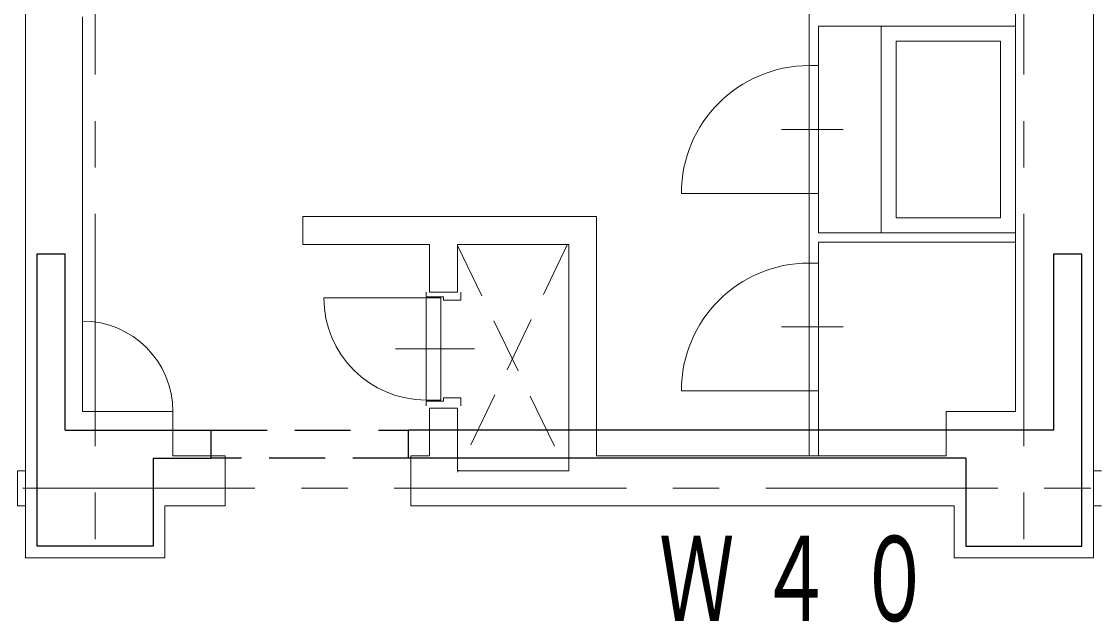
# Model space of a CAD drawing. Units: millimetres at full size, sheet at 1:200; details may follow other scales. Extents: x -55340 to 55340, y -38040 to 38040.
# Drawn here: x -29996 to -25361, y -11024 to -8436 of the extents above; entities that cross this region are included whole.
import ezdxf

# ---------------------------------------------------------------- set-up
doc = ezdxf.new("R2010")
doc.units = ezdxf.units.MM
doc.header["$LTSCALE"] = 200
doc.linetypes.add('CHAIN1', pattern=[8, 5, -1, 1, -1])
doc.linetypes.add('DASHED1', pattern=[1.8, 1.2, -0.6])
for name, color, linetype, lineweight in [('0-0_補助線', 4, 'Continuous', 9), ('0-1_通り芯', 3, 'Continuous', 18), ('0-2_躯体', 4, 'Continuous', 9), ('2-2_躯体', 2, 'Continuous', 25)]:
    doc.layers.add(name, color=color, linetype=linetype, lineweight=lineweight)
doc.layers.add('2-3_外壁', color=2, linetype='Continuous')
doc.styles.add('ＭＳ ゴシック', font='')
doc.styles.get('ＭＳ ゴシック').set_extended_font_data('MS Gothic')

msp = doc.modelspace()

# ---------------------------------------------------------------- linework, layer by layer
at = {"layer": '0-0_補助線', "color": 3, "lineweight": 18}
for p, q in [((-26603.5, -10305.6), (-26603.5, -5875.6)), ((-29978.5, -10745.6), (-29978.5, -8305.6)), ((-25713.5, -10115.6), (-25713.5, -8305.6)), ((-25378.5, -10745.6), (-25378.5, -8305.6)), ((-29733.5, -10115.6), (-29733.5, -8415.6)), ((-25713.5, -8455.6), (-26563.5, -8455.6)), ((-26563.5, -9345.6), (-26563.5, -8455.6)), ((-26563.5, -8625.6), (-26603.5, -8625.6)), ((-26456, -8900.6), (-26722.4, -8900.6)), ((-26563.5, -9175.6), (-27153.5, -9175.6)), ((-28783.5, -9275.6), (-27518.5, -9275.6)), ((-28783.5, -9395.6), (-28783.5, -9275.6)), ((-27518.5, -10305.6), (-27518.5, -9275.6)), ((-25713.5, -9345.6), (-26563.5, -9345.6)), ((-28783.5, -9395.6), (-28238.5, -9395.6)), ((-28238.5, -9600.6), (-28238.5, -9395.6)), ((-27638.5, -10370.6), (-27638.5, -9395.6)), ((-25713.5, -9385.6), (-26563.5, -9385.6)), ((-26563.5, -10305.6), (-26563.5, -9385.6)), ((-26563.5, -9475.6), (-26603.5, -9475.6)), ((-28253.5, -9600.6), (-28253.5, -9620.6)), ((-28253.5, -9620.6), (-28178.5, -9620.6)), ((-28253.5, -9625.6), (-28189.2, -9625.6)), ((-28189.2, -9625.6), (-28189.2, -10065.6)), ((-28178.5, -9620.6), (-28178.5, -9635.6)), ((-28178.5, -9635.6), (-28103.5, -9635.6)), ((-28103.5, -9635.6), (-28103.5, -9600.6)), ((-26456, -9750.6), (-26722.4, -9750.6)), ((-28384.6, -9845.6), (-28045.1, -9845.6)), ((-26563.5, -10025.6), (-27153.5, -10025.6)), ((-28253.5, -10090.6), (-28253.5, -10070.6)), ((-28238.5, -10100.6), (-28118.5, -10100.6)), ((-28238.5, -10100.6), (-28238.5, -10305.6)), ((-28118.5, -10100.6), (-28118.5, -10370.6)), ((-29343.5, -10115.6), (-29733.5, -10115.6)), ((-29343.5, -10305.6), (-29343.5, -10115.6)), ((-26013.5, -10115.6), (-25713.5, -10115.6)), ((-26013.5, -10305.6), (-26013.5, -10115.6)), ((-29343.5, -10305.6), (-29118.5, -10305.6)), ((-29118.5, -10305.6), (-29118.5, -10520.6)), ((-28318.5, -10305.6), (-28238.5, -10305.6)), ((-27518.5, -10305.6), (-26013.5, -10305.6)), ((-28118.5, -10370.6), (-27638.5, -10370.6)), ((-25343.5, -10370.6), (-25378.5, -10370.6)), ((-30013.5, -10520.6), (-29978.5, -10520.6)), ((-29378.5, -10520.6), (-29118.5, -10520.6)), ((-29378.5, -10745.6), (-29378.5, -10520.6)), ((-25978.5, -10745.6), (-25978.5, -10520.6)), ((-25343.5, -10520.6), (-25378.5, -10520.6)), ((-29378.5, -10745.6), (-29978.5, -10745.6)), ((-25378.5, -10745.6), (-25978.5, -10745.6))]:
    msp.add_line(p, q, dxfattribs=at)
at = {"layer": '0-0_補助線'}
for p, q in [((-26293.5, -9345.6), (-26293.5, -8455.6)), ((-25778.5, -8520.6), (-26228.5, -8520.6)), ((-26228.5, -9280.6), (-26228.5, -8520.6)), ((-25778.5, -9280.6), (-25778.5, -8520.6)), ((-25778.5, -9280.6), (-26228.5, -9280.6)), ((-28253.5, -9625.6), (-28693.5, -9625.6))]:
    msp.add_line(p, q, dxfattribs=at)
at = {"layer": '0-0_補助線', "color": 3, "lineweight": 18}
for points in [[(-28238.5, -9600.6), (-28118.5, -9600.6), (-28118.5, -9395.6), (-27638.5, -9395.6)], [(-28253.5, -9625.6), (-28253.5, -10065.6), (-28189.2, -10065.6)], [(-28253.5, -10070.6), (-28178.5, -10070.6), (-28178.5, -10055.6), (-28103.5, -10055.6), (-28103.5, -10090.6)], [(-28318.5, -10305.6), (-28318.5, -10520.6), (-25978.5, -10520.6)], [(-30013.5, -10520.6), (-30013.5, -10370.6), (-29978.5, -10370.6)]]:
    msp.add_lwpolyline(points, dxfattribs=at)
for centre, radius, start, end in [((-26603.5, -9175.6), 550, 90, 180), ((-26603.5, -10025.6), 550, 90, 180), ((-29733.5, -10115.6), 390, 0, 89.9997)]:
    msp.add_arc(centre, radius, start, end, dxfattribs=at)
at = {"layer": '0-0_補助線'}
msp.add_arc((-28253.5, -9625.6), 440, 180, 270, dxfattribs=at)
at = {"layer": '0-1_通り芯', "color": 4, "linetype": 'CHAIN1', "lineweight": 9}
for p, q in [((-29678.5, -1264.2), (-29678.5, -10745.6)), ((-25678.5, -1264.2), (-25678.5, -10745.6)), ((41409.7, -10445.6), (-45158.8, -10445.6))]:
    msp.add_line(p, q, dxfattribs=at)
at = {"layer": '0-2_躯体', "linetype": 'DASHED1'}
for p, q in [((-27643.4, -9394.7), (-28117.6, -10375.8)), ((-28117.6, -9400.2), (-27648.8, -10370.3))]:
    msp.add_line(p, q, dxfattribs=at)
at = {"layer": '2-2_躯体'}
for p, q in [((-29928.5, -10195.6), (-29928.5, -9435.6)), ((-29928.5, -9435.6), (-29808.5, -9435.6)), ((-29808.5, -10195.6), (-29808.5, -9435.6)), ((-25428.5, -10195.6), (-25428.5, -9435.6)), ((-29808.5, -10195.6), (-29428.5, -10195.6)), ((-29428.5, -10195.6), (-29178.5, -10195.6)), ((-25928.5, -10195.6), (-28328.5, -10195.6)), ((-25548.5, -10195.6), (-25928.5, -10195.6)), ((-29428.5, -10315.6), (-29428.5, -10695.6)), ((-25928.5, -10315.6), (-25928.5, -10695.6))]:
    msp.add_line(p, q, dxfattribs=at)
at = {"layer": '2-2_躯体', "linetype": 'DASHED1'}
for p, q in [((-29178.5, -10195.6), (-28328.5, -10195.6)), ((-28328.5, -10315.6), (-29178.5, -10315.6))]:
    msp.add_line(p, q, dxfattribs=at)
at = {"layer": '2-2_躯体'}
for points in [[(-25548.5, -10195.6), (-25548.5, -9435.6), (-25428.5, -9435.6)], [(-29428.5, -10695.6), (-29928.5, -10695.6), (-29928.5, -10195.6)], [(-29428.5, -10315.6), (-29178.5, -10315.6), (-29178.5, -10195.6)], [(-25928.5, -10315.6), (-28328.5, -10315.6), (-28328.5, -10195.6)], [(-25928.5, -10695.6), (-25428.5, -10695.6), (-25428.5, -10195.6)]]:
    msp.add_lwpolyline(points, dxfattribs=at)

# ---------------------------------------------------------------- texts
at = {"layer": '2-3_外壁', "insert": (-27249.6, -11023.6), "char_height": 366.6, "attachment_point": 7, "style": 'ＭＳ ゴシック'}
msp.add_mtext('\\T1.31;\\W0.65;Ｗ４０', dxfattribs=at)

doc.saveas('drawing.dxf')
